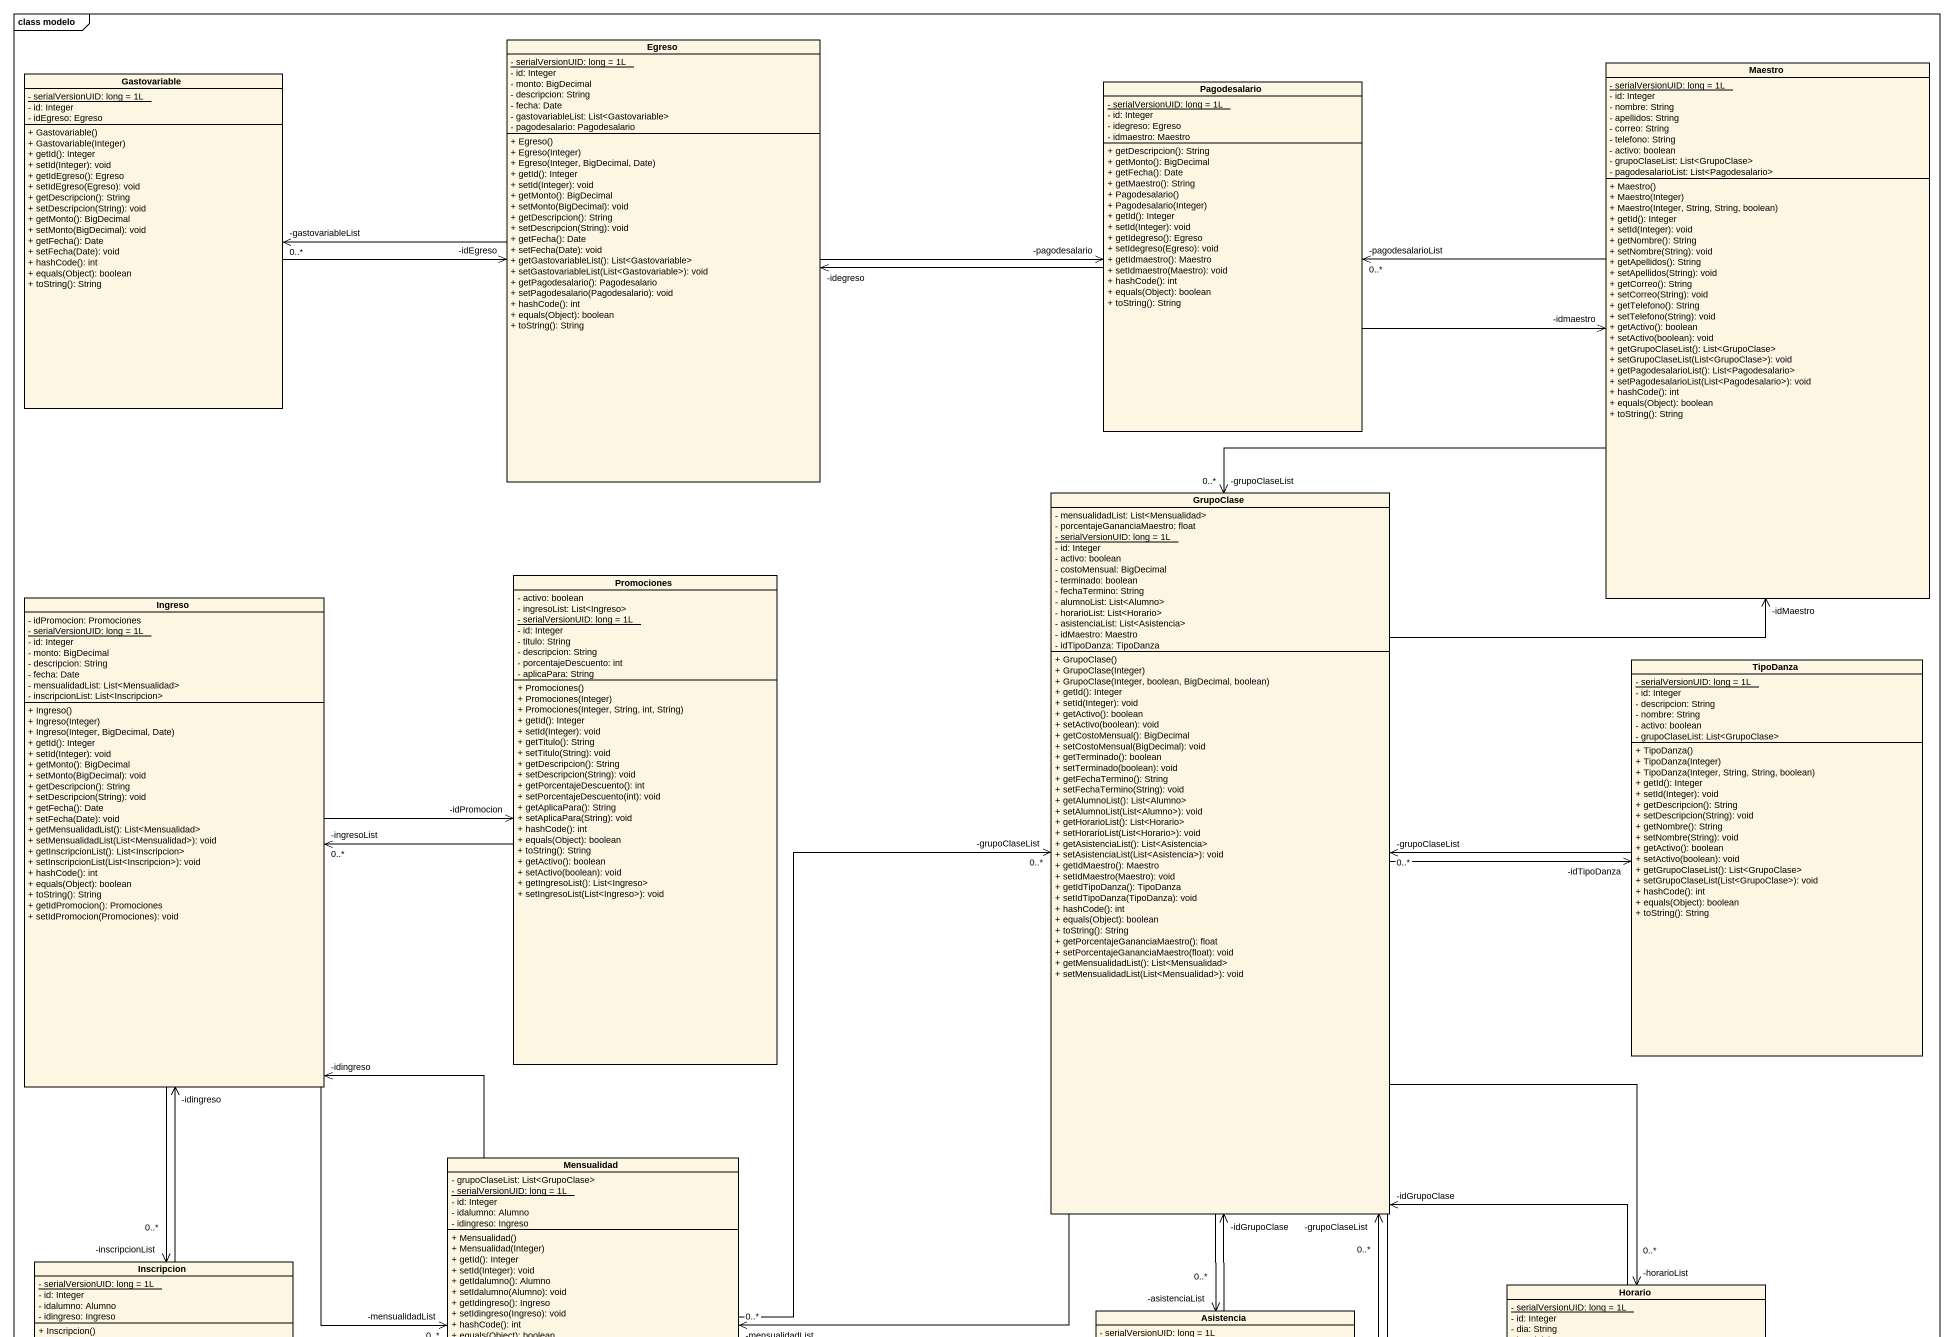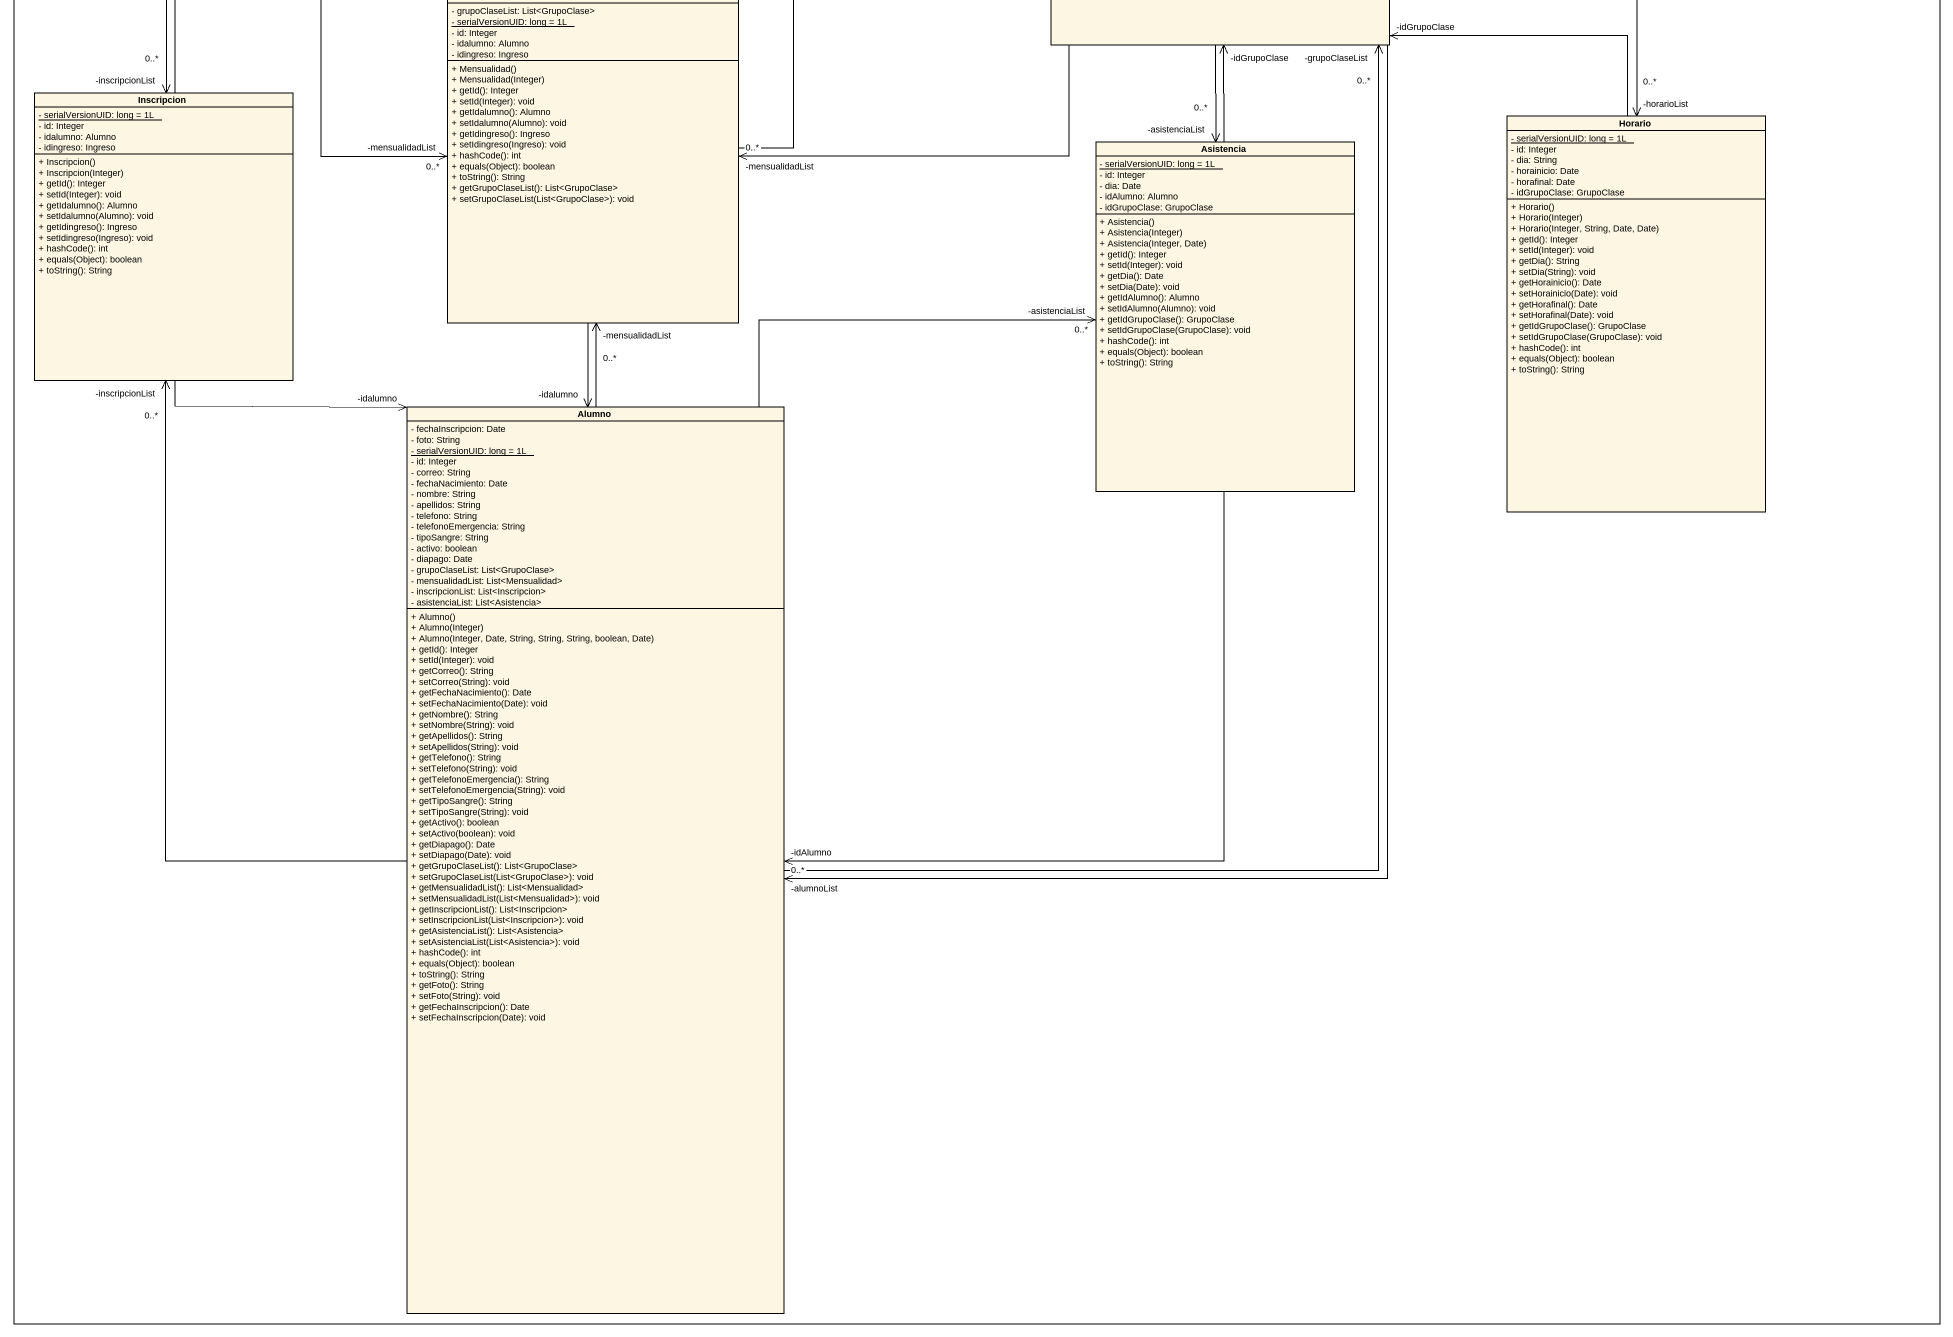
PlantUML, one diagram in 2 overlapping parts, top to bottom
@startuml
mainframe class modelo
hide circle
hide empty members
skinparam classAttributeIconSize 0
class Egreso {
  {static} - serialVersionUID: long = 1L
  - id: Integer
  - monto: BigDecimal
  - descripcion: String
  - fecha: Date
  - gastovariableList: List<Gastovariable>
  - pagodesalario: Pagodesalario
  + Egreso()
  + Egreso(Integer)
  + Egreso(Integer, BigDecimal, Date)
  + getId(): Integer
  + setId(Integer): void
  + getMonto(): BigDecimal
  + setMonto(BigDecimal): void
  + getDescripcion(): String
  + setDescripcion(String): void
  + getFecha(): Date
  + setFecha(Date): void
  + getGastovariableList(): List<Gastovariable>
  + setGastovariableList(List<Gastovariable>): void
  + getPagodesalario(): Pagodesalario
  + setPagodesalario(Pagodesalario): void
  + hashCode(): int
  + equals(Object): boolean
  + toString(): String
}
class Gastovariable {
  {static} - serialVersionUID: long = 1L
  - id: Integer
  - idEgreso: Egreso
  + Gastovariable()
  + Gastovariable(Integer)
  + getId(): Integer
  + setId(Integer): void
  + getIdEgreso(): Egreso
  + setIdEgreso(Egreso): void
  + getDescripcion(): String
  + setDescripcion(String): void
  + getMonto(): BigDecimal
  + setMonto(BigDecimal): void
  + getFecha(): Date
  + setFecha(Date): void
  + hashCode(): int
  + equals(Object): boolean
  + toString(): String
}
class Pagodesalario {
  {static} - serialVersionUID: long = 1L
  - id: Integer
  - idegreso: Egreso
  - idmaestro: Maestro
  + getDescripcion(): String
  + getMonto(): BigDecimal
  + getFecha(): Date
  + getMaestro(): String
  + Pagodesalario()
  + Pagodesalario(Integer)
  + getId(): Integer
  + setId(Integer): void
  + getIdegreso(): Egreso
  + setIdegreso(Egreso): void
  + getIdmaestro(): Maestro
  + setIdmaestro(Maestro): void
  + hashCode(): int
  + equals(Object): boolean
  + toString(): String
}
class Maestro {
  {static} - serialVersionUID: long = 1L
  - id: Integer
  - nombre: String
  - apellidos: String
  - correo: String
  - telefono: String
  - activo: boolean
  - grupoClaseList: List<GrupoClase>
  - pagodesalarioList: List<Pagodesalario>
  + Maestro()
  + Maestro(Integer)
  + Maestro(Integer, String, String, boolean)
  + getId(): Integer
  + setId(Integer): void
  + getNombre(): String
  + setNombre(String): void
  + getApellidos(): String
  + setApellidos(String): void
  + getCorreo(): String
  + setCorreo(String): void
  + getTelefono(): String
  + setTelefono(String): void
  + getActivo(): boolean
  + setActivo(boolean): void
  + getGrupoClaseList(): List<GrupoClase>
  + setGrupoClaseList(List<GrupoClase>): void
  + getPagodesalarioList(): List<Pagodesalario>
  + setPagodesalarioList(List<Pagodesalario>): void
  + hashCode(): int
  + equals(Object): boolean
  + toString(): String
}
class GrupoClase {
  - mensualidadList: List<Mensualidad>
  - porcentajeGananciaMaestro: float
  {static} - serialVersionUID: long = 1L
  - id: Integer
  - activo: boolean
  - costoMensual: BigDecimal
  - terminado: boolean
  - fechaTermino: String
  - alumnoList: List<Alumno>
  - horarioList: List<Horario>
  - asistenciaList: List<Asistencia>
  - idMaestro: Maestro
  - idTipoDanza: TipoDanza
  + GrupoClase()
  + GrupoClase(Integer)
  + GrupoClase(Integer, boolean, BigDecimal, boolean)
  + getId(): Integer
  + setId(Integer): void
  + getActivo(): boolean
  + setActivo(boolean): void
  + getCostoMensual(): BigDecimal
  + setCostoMensual(BigDecimal): void
  + getTerminado(): boolean
  + setTerminado(boolean): void
  + getFechaTermino(): String
  + setFechaTermino(String): void
  + getAlumnoList(): List<Alumno>
  + setAlumnoList(List<Alumno>): void
  + getHorarioList(): List<Horario>
  + setHorarioList(List<Horario>): void
  + getAsistenciaList(): List<Asistencia>
  + setAsistenciaList(List<Asistencia>): void
  + getIdMaestro(): Maestro
  + setIdMaestro(Maestro): void
  + getIdTipoDanza(): TipoDanza
  + setIdTipoDanza(TipoDanza): void
  + hashCode(): int
  + equals(Object): boolean
  + toString(): String
  + getPorcentajeGananciaMaestro(): float
  + setPorcentajeGananciaMaestro(float): void
  + getMensualidadList(): List<Mensualidad>
  + setMensualidadList(List<Mensualidad>): void
}
class Ingreso {
  - idPromocion: Promociones
  {static} - serialVersionUID: long = 1L
  - id: Integer
  - monto: BigDecimal
  - descripcion: String
  - fecha: Date
  - mensualidadList: List<Mensualidad>
  - inscripcionList: List<Inscripcion>
  + Ingreso()
  + Ingreso(Integer)
  + Ingreso(Integer, BigDecimal, Date)
  + getId(): Integer
  + setId(Integer): void
  + getMonto(): BigDecimal
  + setMonto(BigDecimal): void
  + getDescripcion(): String
  + setDescripcion(String): void
  + getFecha(): Date
  + setFecha(Date): void
  + getMensualidadList(): List<Mensualidad>
  + setMensualidadList(List<Mensualidad>): void
  + getInscripcionList(): List<Inscripcion>
  + setInscripcionList(List<Inscripcion>): void
  + hashCode(): int
  + equals(Object): boolean
  + toString(): String
  + getIdPromocion(): Promociones
  + setIdPromocion(Promociones): void
}
class Promociones {
  - activo: boolean
  - ingresoList: List<Ingreso>
  {static} - serialVersionUID: long = 1L
  - id: Integer
  - titulo: String
  - descripcion: String
  - porcentajeDescuento: int
  - aplicaPara: String
  + Promociones()
  + Promociones(Integer)
  + Promociones(Integer, String, int, String)
  + getId(): Integer
  + setId(Integer): void
  + getTitulo(): String
  + setTitulo(String): void
  + getDescripcion(): String
  + setDescripcion(String): void
  + getPorcentajeDescuento(): int
  + setPorcentajeDescuento(int): void
  + getAplicaPara(): String
  + setAplicaPara(String): void
  + hashCode(): int
  + equals(Object): boolean
  + toString(): String
  + getActivo(): boolean
  + setActivo(boolean): void
  + getIngresoList(): List<Ingreso>
  + setIngresoList(List<Ingreso>): void
}
class TipoDanza {
  {static} - serialVersionUID: long = 1L
  - id: Integer
  - descripcion: String
  - nombre: String
  - activo: boolean
  - grupoClaseList: List<GrupoClase>
  + TipoDanza()
  + TipoDanza(Integer)
  + TipoDanza(Integer, String, String, boolean)
  + getId(): Integer
  + setId(Integer): void
  + getDescripcion(): String
  + setDescripcion(String): void
  + getNombre(): String
  + setNombre(String): void
  + getActivo(): boolean
  + setActivo(boolean): void
  + getGrupoClaseList(): List<GrupoClase>
  + setGrupoClaseList(List<GrupoClase>): void
  + hashCode(): int
  + equals(Object): boolean
  + toString(): String
}
class Mensualidad {
  - grupoClaseList: List<GrupoClase>
  {static} - serialVersionUID: long = 1L
  - id: Integer
  - idalumno: Alumno
  - idingreso: Ingreso
  + Mensualidad()
  + Mensualidad(Integer)
  + getId(): Integer
  + setId(Integer): void
  + getIdalumno(): Alumno
  + setIdalumno(Alumno): void
  + getIdingreso(): Ingreso
  + setIdingreso(Ingreso): void
  + hashCode(): int
  + equals(Object): boolean
  + toString(): String
  + getGrupoClaseList(): List<GrupoClase>
  + setGrupoClaseList(List<GrupoClase>): void
}
class Inscripcion {
  {static} - serialVersionUID: long = 1L
  - id: Integer
  - idalumno: Alumno
  - idingreso: Ingreso
  + Inscripcion()
  + Inscripcion(Integer)
  + getId(): Integer
  + setId(Integer): void
  + getIdalumno(): Alumno
  + setIdalumno(Alumno): void
  + getIdingreso(): Ingreso
  + setIdingreso(Ingreso): void
  + hashCode(): int
  + equals(Object): boolean
  + toString(): String
}
class Horario {
  {static} - serialVersionUID: long = 1L
  - id: Integer
  - dia: String
  - horainicio: Date
  - horafinal: Date
  - idGrupoClase: GrupoClase
  + Horario()
  + Horario(Integer)
  + Horario(Integer, String, Date, Date)
  + getId(): Integer
  + setId(Integer): void
  + getDia(): String
  + setDia(String): void
  + getHorainicio(): Date
  + setHorainicio(Date): void
  + getHorafinal(): Date
  + setHorafinal(Date): void
  + getIdGrupoClase(): GrupoClase
  + setIdGrupoClase(GrupoClase): void
  + hashCode(): int
  + equals(Object): boolean
  + toString(): String
}
class Asistencia {
  {static} - serialVersionUID: long = 1L
  - id: Integer
  - dia: Date
  - idAlumno: Alumno
  - idGrupoClase: GrupoClase
  + Asistencia()
  + Asistencia(Integer)
  + Asistencia(Integer, Date)
  + getId(): Integer
  + setId(Integer): void
  + getDia(): Date
  + setDia(Date): void
  + getIdAlumno(): Alumno
  + setIdAlumno(Alumno): void
  + getIdGrupoClase(): GrupoClase
  + setIdGrupoClase(GrupoClase): void
  + hashCode(): int
  + equals(Object): boolean
  + toString(): String
}
class Alumno {
  - fechaInscripcion: Date
  - foto: String
  {static} - serialVersionUID: long = 1L
  - id: Integer
  - correo: String
  - fechaNacimiento: Date
  - nombre: String
  - apellidos: String
  - telefono: String
  - telefonoEmergencia: String
  - tipoSangre: String
  - activo: boolean
  - diapago: Date
  - grupoClaseList: List<GrupoClase>
  - mensualidadList: List<Mensualidad>
  - inscripcionList: List<Inscripcion>
  - asistenciaList: List<Asistencia>
  + Alumno()
  + Alumno(Integer)
  + Alumno(Integer, Date, String, String, String, boolean, Date)
  + getId(): Integer
  + setId(Integer): void
  + getCorreo(): String
  + setCorreo(String): void
  + getFechaNacimiento(): Date
  + setFechaNacimiento(Date): void
  + getNombre(): String
  + setNombre(String): void
  + getApellidos(): String
  + setApellidos(String): void
  + getTelefono(): String
  + setTelefono(String): void
  + getTelefonoEmergencia(): String
  + setTelefonoEmergencia(String): void
  + getTipoSangre(): String
  + setTipoSangre(String): void
  + getActivo(): boolean
  + setActivo(boolean): void
  + getDiapago(): Date
  + setDiapago(Date): void
  + getGrupoClaseList(): List<GrupoClase>
  + setGrupoClaseList(List<GrupoClase>): void
  + getMensualidadList(): List<Mensualidad>
  + setMensualidadList(List<Mensualidad>): void
  + getInscripcionList(): List<Inscripcion>
  + setInscripcionList(List<Inscripcion>): void
  + getAsistenciaList(): List<Asistencia>
  + setAsistenciaList(List<Asistencia>): void
  + hashCode(): int
  + equals(Object): boolean
  + toString(): String
  + getFoto(): String
  + setFoto(String): void
  + getFechaInscripcion(): Date
  + setFechaInscripcion(Date): void
}
Egreso -left-> "-gastovariableList\n0..*" Gastovariable
Egreso -right-> "-pagodesalario" Pagodesalario
Gastovariable -right-> "-idEgreso" Egreso
Pagodesalario -left-> "-idegreso" Egreso
Pagodesalario -right-> "-idmaestro" Maestro
Maestro -left-> "-pagodesalarioList\n0..*" Pagodesalario
Maestro --> "-grupoClaseList\n0..*" GrupoClase
GrupoClase -up-> "-idMaestro" Maestro
GrupoClase -right-> "-idTipoDanza" TipoDanza
GrupoClase --> "-mensualidadList\n0..*" Mensualidad
GrupoClase --> "-horarioList\n0..*" Horario
GrupoClase --> "-asistenciaList\n0..*" Asistencia
GrupoClase --> "-alumnoList\n0..*" Alumno
Ingreso -right-> "-idPromocion" Promociones
Ingreso --> "-mensualidadList\n0..*" Mensualidad
Ingreso --> "-inscripcionList\n0..*" Inscripcion
Promociones -left-> "-ingresoList\n0..*" Ingreso
TipoDanza -left-> "-grupoClaseList\n0..*" GrupoClase
Mensualidad -up-> "-grupoClaseList\n0..*" GrupoClase
Mensualidad -up-> "-idingreso" Ingreso
Mensualidad --> "-idalumno" Alumno
Inscripcion -up-> "-idingreso" Ingreso
Inscripcion --> "-idalumno" Alumno
Horario -up-> "-idGrupoClase" GrupoClase
Asistencia -up-> "-idGrupoClase" GrupoClase
Asistencia --> "-idAlumno" Alumno
Alumno -up-> "-grupoClaseList\n0..*" GrupoClase
Alumno -up-> "-mensualidadList\n0..*" Mensualidad
Alumno -up-> "-inscripcionList\n0..*" Inscripcion
Alumno -up-> "-asistenciaList\n0..*" Asistencia
@enduml
